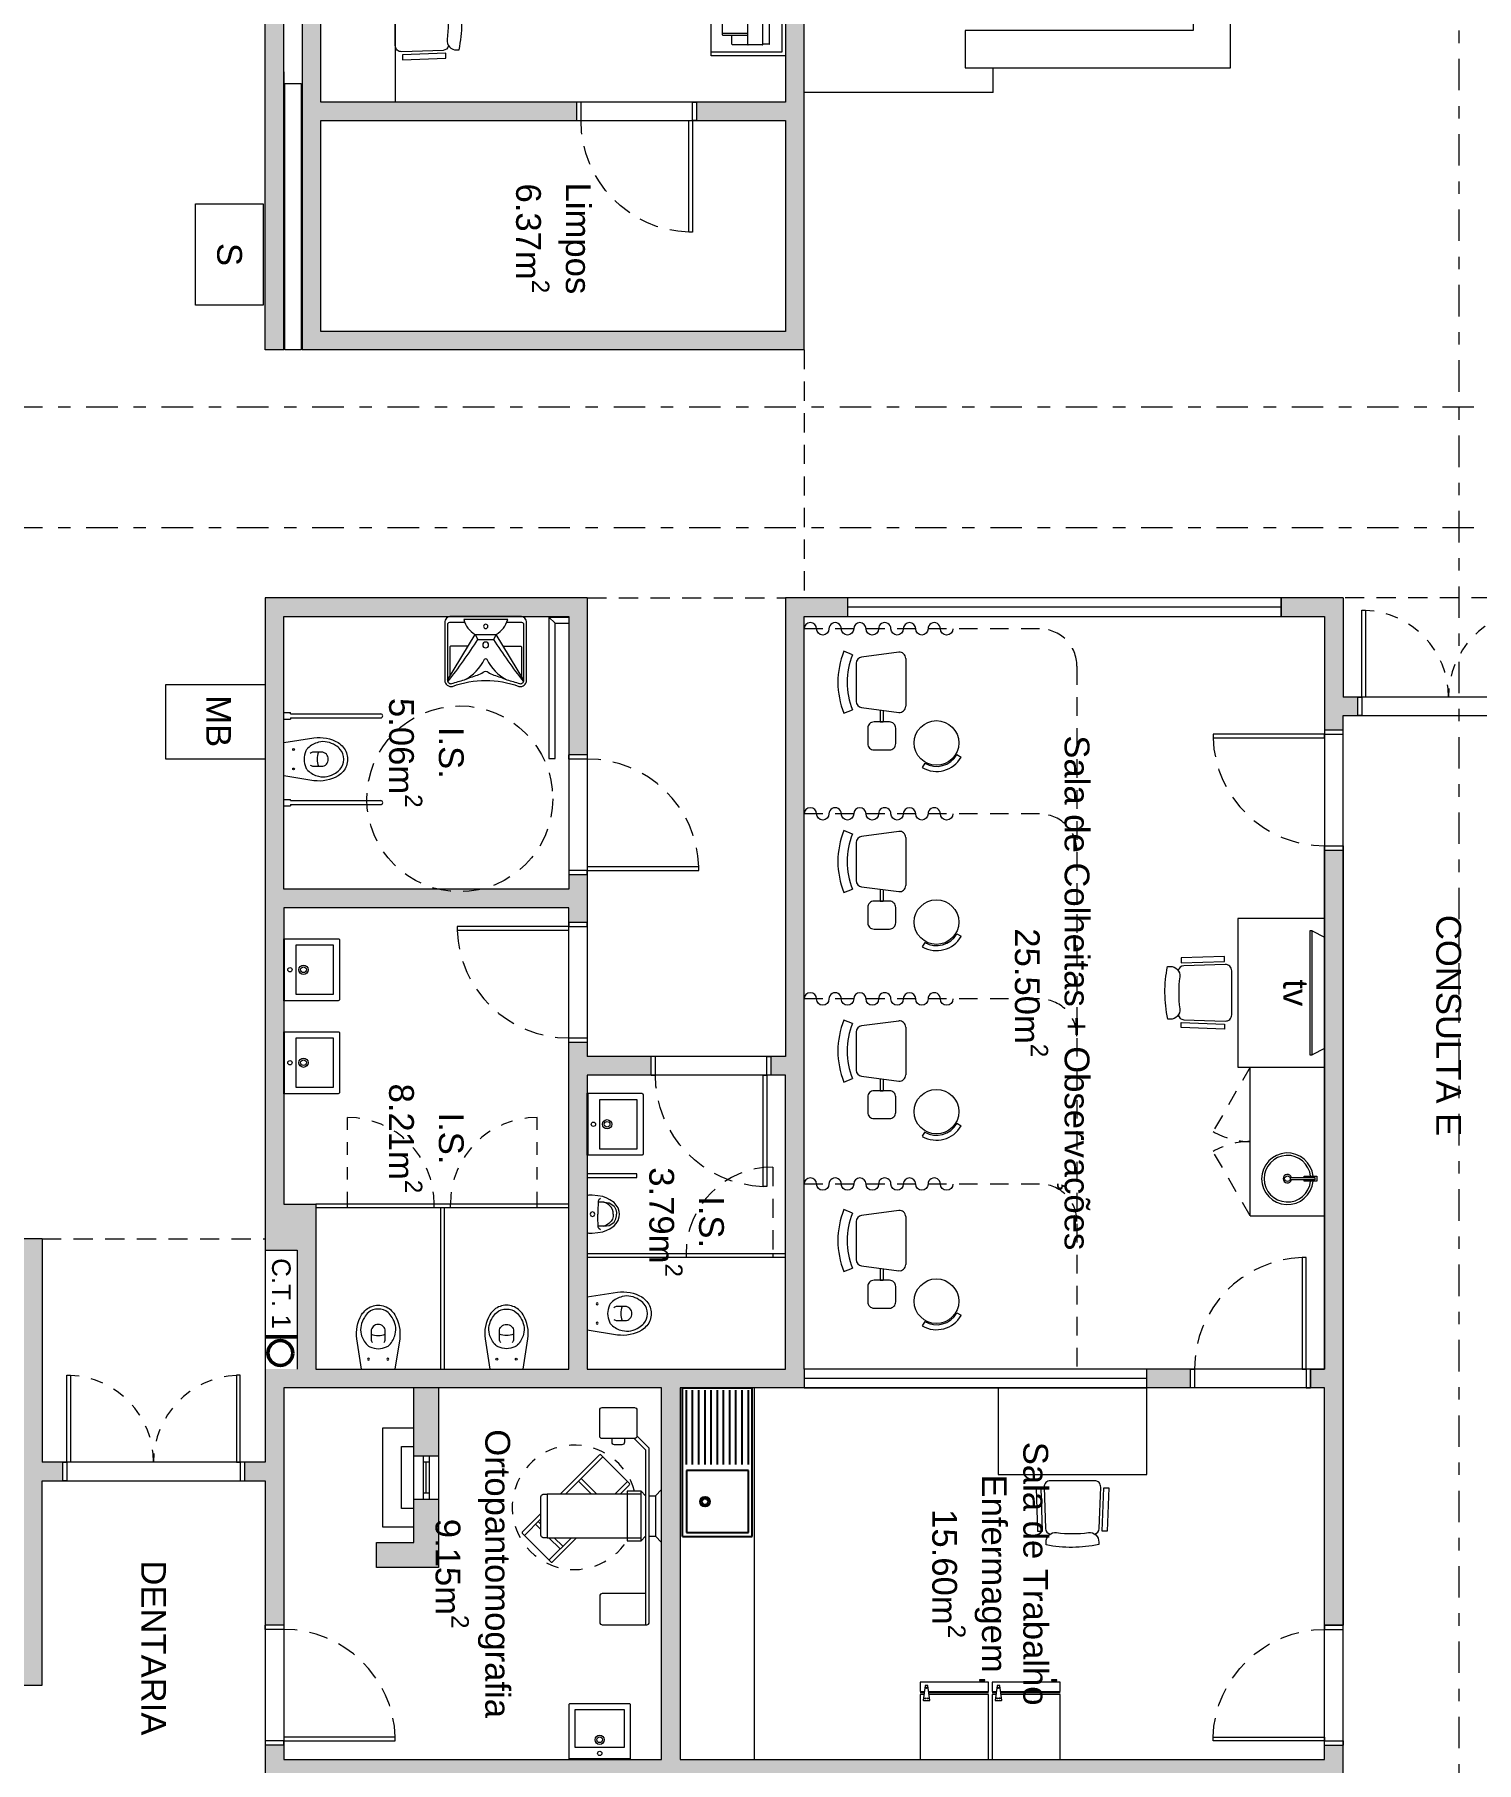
# Model space of a CAD drawing. Header units: metres. Extents: x 83 to 133, y -243 to -94.
# Drawn here: x 96.57 to 108.21, y -138.41 to -124.47 of the extents above; entities that cross this region are included whole.
import ezdxf

# ---------------------------------------------------------------- set-up
doc = ezdxf.new("R2010")
doc.units = ezdxf.units.M
doc.set_wipeout_variables(frame=1)
for name, pattern in [('08-128-Piso06_struct$0$HIDDEN', [0.375, 0.25, -0.125]), ('1317 PL Galeria Tectos _100_G_Exe$0$PROJECCAO', [0.225, 0.15, -0.075]), ('ACAD_ISO03W100', [30, 12, -18]), ('CONTINUA', [0]), ('DASHDOT', [25.4, 12.7, -6.35, 0, -6.35]), ('HIDDEN', [2.325005, 1.550003, -0.775002]), ('HIDDEN2', [4.7625, 3.175, -1.5875])]:
    doc.linetypes.add(name, pattern=pattern)
doc.layers.get('0').update_dxf_attribs({"lineweight": 5})
for name, color, linetype, lineweight in [('ARQ Mobiliario', 21, 'Continuous', 5), ('ARQ Sanitários', 21, 'Continuous', 5), ('ARQ_Carpintarias', 6, 'Continuous', 5), ('ARQ_Fenolicos', 132, 'Continuous', 5), ('ARQ_Legendas', 41, 'Continuous', 5), ('ARQ_Legendas Auto', 41, 'Continuous', 5), ('ARQ_Mobiliario', 21, 'Continuous', 5), ('ARQ_Mobiliario GTS', 21, 'Continuous', 5), ('ARQ_Pladur', 1, 'Continuous', 5), ('ARQ_SCI', 2, 'Continuous', 5), ('ARQ_Tramas Pladur', 253, 'Continuous', 5), ('ARQ_Vidro', 141, 'Continuous', 5), ('ARQ_Vista', 8, 'Continuous', 5), ('FOLHA', 15, 'Continuous', 5), ('PLADUR', 1, 'Continuous', 5), ('VISTA', 8, 'Continuous', 5)]:
    doc.layers.add(name, color=color, linetype=linetype, lineweight=lineweight)
doc.styles.get("Standard").update_dxf_attribs({"font": 'arial.ttf'})

# ---------------------------------------------------------------- blocks, each defined once
blk = doc.blocks.new('Porta1400')
at = {"color": 0}
for points in [[(-0.7, 0.15), (-0.7, 0.85), (-0.67, 0.85), (-0.67, 0.15), (-0.7, 0.15)], [(0.7, 0.15), (0.7, 0.85), (0.67, 0.85), (0.67, 0.15), (0.7, 0.15)], [(-0.7, 0.15), (-0.7, 0), (-0.735, 0)], [(-0.735, 0.15), (-0.7, 0.15)], [(0.7, 0.15), (0.7, 0), (0.735, 0)], [(0.735, 0.15), (0.7, 0.15)]]:
    blk.add_lwpolyline(points, dxfattribs=at)
at = {"layer": 'ARQ_Pladur', "linetype": 'Continuous'}
for p, q in [((-0.735, 0.15), (-0.735, 0)), ((0.735, 0.15), (0.735, 0))]:
    blk.add_line(p, q, dxfattribs=at)
at = {"layer": 'VISTA', "linetype": 'HIDDEN2', "ltscale": 0.03}
for centre, start, end in [((-0.7, 0.15), 0, 87.5437), ((0.7, 0.15), 92.4563, 180)]:
    blk.add_arc(centre, 0.7, start, end, dxfattribs=at)
blk = doc.blocks.new('Arq Porta 90-flat98')
at = {"color": 0}
for points in [[(0, -0.15), (0.15, -0.15), (0.15, -0.115)], [(0, -0.115), (0, -0.15)], [(0, -0.15), (-0.9, -0.15), (-0.9, -0.18), (0, -0.18), (0, -0.15)], [(0, -1.05), (0.15, -1.05), (0.15, -1.085)], [(0, -1.085), (0, -1.05)]]:
    blk.add_lwpolyline(points, dxfattribs=at)
at = {"layer": 'ARQ_Pladur', "linetype": 'Continuous'}
for p, q in [((0, -0.115), (0.15, -0.115)), ((0, -1.085), (0.15, -1.085))]:
    blk.add_line(p, q, dxfattribs=at)
at = {"layer": 'ARQ_Vista', "linetype": 'HIDDEN', "ltscale": 0.1}
blk.add_arc((0, -0.149), 0.901, 181.9659, 269.9762, dxfattribs=at)
blk = doc.blocks.new('Equip Ortopantomografo-flat1')
for p, q in [((-0.474, 0.479), (-0.777, 0.176)), ((-0.565, 0.176), (-0.671, 0.282)), ((-0.523, 0.176), (-0.65, 0.303)), ((-0.275, 0.28), (-0.378, 0.176)), ((-0.975, -0.021), (-1.108, -0.155)), ((-0.975, -0.109), (-1.018, -0.065)), ((-0.975, -0.066), (-0.997, -0.044)), ((-0.925, -0.174), (-0.166, -0.174)), ((-0.728, -0.174), (-0.909, -0.355)), ((-0.819, -0.264), (-0.909, -0.174)), ((-0.798, -0.243), (-0.867, -0.174)), ((-0.1, -0.162), (-0.05, -0.162))]:
    blk.add_line(p, q)
blk.add_lwpolyline([(-0.48, 0.876), (-0.22, 0.876, -0.414214), (-0.2, 0.856), (-0.2, 0.646, -0.414214), (-0.22, 0.626), (-0.48, 0.626, -0.414214), (-0.5, 0.646), (-0.5, 0.856, -0.414214)], format="xyb", close=True)
for points in [[(-0.13, -0.625), (-0.479, -0.625, 0.414214), (-0.499, -0.645), (-0.499, -0.857, 0.414214), (-0.479, -0.877), (-0.12, -0.877, 0.414214), (-0.1, -0.857), (-0.1, -0.645), (-0.1, 0.547), (-0.2, 0.647)], [(-0.3, 0.626), (-0.3, 0.596, -0.414214), (-0.32, 0.576), (-0.38, 0.576, -0.414214), (-0.4, 0.596), (-0.4, 0.626)], [(-0.336, 0.176), (-0.261, 0.251, 0.414214), (-0.261, 0.266), (-0.488, 0.493, 0.414214), (-0.503, 0.493), (-0.82, 0.176)], [(-0.166, 0.176), (-0.925, 0.176), (-0.925, -0.174), (-0.955, -0.174, -0.414214), (-0.975, -0.154), (-0.975, 0.156, -0.414214), (-0.955, 0.176), (-0.925, 0.176)], [(-0.975, 0.021), (-1.123, -0.127, 0.414214), (-1.123, -0.141), (-0.895, -0.369, 0.414214), (-0.881, -0.369), (-0.686, -0.174)]]:
    blk.add_lwpolyline(points, format="xyb")
for points in [[(-0.221, 0.626), (-0.13, 0.535), (-0.13, -0.877)], [(-0.13, 0.165), (-0.166, 0.201), (-0.278, 0.201), (-0.278, -0.199), (-0.166, -0.199)], [(-0.13, -0.162), (-0.166, -0.199), (-0.166, 0.201)], [(-0.1, 0.165), (-0.05, 0.165), (0, 0.214)], [(-0.05, 0.165), (-0.05, -0.162), (0, -0.212), (0, 0.212)]]:
    blk.add_lwpolyline(points)
at = {"linetype": 'ACAD_ISO03W100', "ltscale": 0.005}
blk.add_arc((-0.704, 0.071), 0.502, 15.0629, 328.1774, dxfattribs=at)
blk = doc.blocks.new('Sanit Lavatório 4-flat0')
at = {"color": 0}
blk.add_line((0.25, 0.005), (-0.25, 0.005), dxfattribs=at)
blk.add_lwpolyline([(-0.24, 0.45, 0.414214), (-0.25, 0.44), (-0.25, 0), (0.25, 0), (0.25, 0.44, 0.414214), (0.24, 0.45)], format="xyb", close=True, dxfattribs=at)
blk.add_lwpolyline([(0.2, 0.4), (-0.2, 0.4), (-0.2, 0.1), (0.2, 0.1)], close=True, dxfattribs=at)
for centre, radius in [((0, 0.16), 0.0375), ((0, 0.16), 0.023), ((0, 0.05), 0.0175)]:
    blk.add_circle(centre, radius, dxfattribs=at)
blk = doc.blocks.new('Mob Cadeira rodada 1')
blk.add_lwpolyline([(0.212, 0.568), (0.213, 0.545, -0.46106), (0.129, 0.469, 0.062207), (-0.129, 0.469, -0.46106), (-0.213, 0.545), (-0.212, 0.565, -0.102212)], format="xyb", close=True)
for points in [[(-0.293, 0.108), (-0.281, 0.458), (-0.241, 0.458), (-0.253, 0.108)], [(0.293, 0.108), (0.281, 0.458), (0.241, 0.458), (0.253, 0.108)]]:
    blk.add_lwpolyline(points, close=True)
blk.add_lwpolyline([(-0.181, 0.481, 0.320836), (-0.217, 0.436), (-0.228, 0.103, 0.430564), (-0.178, 0.05), (0.178, 0.05, 0.430564), (0.228, 0.103), (0.217, 0.436, 0.320836), (0.181, 0.481)], format="xyb")
blk = doc.blocks.new('Mob Mesa controlo')
at = {"color": 0}
blk.add_lwpolyline([(0, -0.7), (1.2, -0.7), (1.2, 0), (0, 0)], close=True, dxfattribs=at)
at = {"color": 0, "rotation": 180}
blk.add_blockref('Mob Cadeira rodada 1', (0.6, -0.7), dxfattribs=at)
blk = doc.blocks.new('Equip Frigorifico-flat0')
at = {"color": 0}
for p, q in [((0.5, 0.639), (0.5, 0.625)), ((0.032, 0.538), (0, 0.538)), ((0, 0.525), (0, 0)), ((0.55, 0.538), (0.07, 0.538))]:
    blk.add_line(p, q, dxfattribs=at)
for points in [[(0.069, 0.55), (0.55, 0.55), (0.55, 0.625), (0, 0.625), (0, 0.55), (0.033, 0.55)], [(0.03, 0.525), (0, 0.525), (0, 0), (0.55, 0), (0.55, 0.525), (0.072, 0.525)]]:
    blk.add_lwpolyline(points, dxfattribs=at)
blk.add_lwpolyline([(0.043, 0.598, 0.374234), (0.04, 0.595), (0.024, 0.48, 0.455356), (0.028, 0.476), (0.074, 0.476, 0.455356), (0.078, 0.48), (0.062, 0.595, 0.374234), (0.059, 0.598)], format="xyb", close=True, dxfattribs=at)
blk.add_lwpolyline([(0.478, 0.643), (0.478, 0.639), (0.521, 0.639), (0.521, 0.643)], close=True, dxfattribs=at)
for centre in [(0.05, 0.579), (0.04, 0.494), (0.061, 0.494)]:
    blk.add_circle(centre, 0.005, dxfattribs=at)
blk = doc.blocks.new('Pio com escorredor-flat0')
at = {"linetype": 'CONTINUA', "lineweight": -3}
for p, q in [((0.881, 0.281), (-0.319, 0.281)), ((-0.319, -0.281), (-0.319, 0.281)), ((0.881, -0.281), (0.881, 0.281)), ((0.3, 0.25), (-0.3, 0.25)), ((0.3, 0.2), (-0.3, 0.2)), ((0.3, 0.15), (-0.3, 0.15)), ((0.85, 0.25), (0.35, 0.25)), ((0.35, 0.25), (0.35, -0.25)), ((0.85, -0.25), (0.85, 0.25)), ((0.3, 0.1), (-0.3, 0.1)), ((0.3, 0.05), (-0.3, 0.05)), ((0.3, 0), (-0.3, 0)), ((0.3, -0.05), (-0.3, -0.05)), ((0.3, -0.1), (-0.3, -0.1)), ((0.3, -0.15), (-0.3, -0.15)), ((0.3, -0.2), (-0.3, -0.2)), ((0.3, -0.25), (-0.3, -0.25)), ((0.35, -0.25), (0.85, -0.25)), ((0.881, -0.281), (-0.319, -0.281))]:
    blk.add_line(p, q, dxfattribs=at)
for radius in [0.04, 0.025]:
    blk.add_circle((0.6, -0.1), radius, dxfattribs=at)
blk = doc.blocks.new('Mob Cadeira Colheitas')
at = {"color": 0}
for p, q in [((0.408, 0.96), (0.428, 0.995)), ((0.478, 0.701), (0.513, 0.681)), ((-0.417, 0.492), (-0.378, 0.192)), ((-0.368, 0.548), (0.018, 0.548)), ((0.028, 0.192), (0.068, 0.492)), ((0.048, 0.342), (0.145, 0.342)), ((0.051, 0.367), (0.145, 0.367)), ((0.145, 0.342), (0.145, 0.367)), ((-0.328, 0.148), (-0.021, 0.148)), ((-0.397, 0.118), (-0.425, 0.048)), ((0.075, 0.048), (0.047, 0.118))]:
    blk.add_line(p, q, dxfattribs=at)
blk.add_lwpolyline([(0.195, 0.242), (0.32, 0.242, 0.414214), (0.37, 0.292), (0.37, 0.417, 0.414214), (0.32, 0.467), (0.195, 0.467, 0.414214), (0.145, 0.417), (0.145, 0.292, 0.414214)], format="xyb", close=True, dxfattribs=at)
blk.add_circle((0.314, 0.796), 0.18, dxfattribs=at)
for centre, radius, start, end in [((0.314, 0.796), 0.23, 330.0903, 60.0903), ((0.314, 0.796), 0.19, 330.0903, 60.0903), ((-0.368, 0.498), 0.05, 89.9998, 187.5133), ((0.018, 0.498), 0.05, 352.4866, 90.0002), ((-0.328, 0.198), 0.05, 187.5133, 269.9994), ((-0.021, 0.198), 0.05, 269.9997, 352.4864), ((-0.175, 0.674), 0.674, 248.2298, 291.7702), ((-0.175, 0.674), 0.599, 248.2298, 291.7702)]:
    blk.add_arc(centre, radius, start, end, dxfattribs=at)
blk = doc.blocks.new('TV Sala Espera-flat1')
at = {"color": 0}
for p, q in [((-0.5, -0.1), (-0.5, -0.12)), ((-0.5, -0.12), (0.5, -0.12)), ((0.5, -0.12), (0.5, -0.1))]:
    blk.add_line(p, q, dxfattribs=at)
blk.add_lwpolyline([(0.5, -0.1), (-0.5, -0.1), (-0.45, 0), (0.45, 0)], close=True, dxfattribs=at)
at = {"layer": 'ARQ_Legendas', "insert": (0, -0.133), "char_height": 0.2, "width": 1.01605, "attachment_point": 2}
blk.add_mtext('tv', dxfattribs=at)
blk = doc.blocks.new('Sanit Urinol 1-flat4')
at = {"color": 0}
for p, q in [((0.087, -0.213), (0.084, -0.262)), ((0.084, -0.262), (0.084, -0.3)), ((0.089, -0.194), (0.087, -0.213)), ((0.134, -0.203), (0.088, -0.203)), ((0.093, -0.185), (0.089, -0.194)), ((0.106, -0.174), (0.093, -0.185)), ((0.154, -0.211), (0.134, -0.203)), ((0.134, -0.203), (0.177, -0.209)), ((0.174, -0.225), (0.154, -0.211)), ((0.192, -0.243), (0.174, -0.225)), ((0.177, -0.209), (0.197, -0.221)), ((0.203, -0.261), (0.192, -0.243)), ((0.197, -0.221), (0.216, -0.236)), ((0.208, -0.28), (0.203, -0.261)), ((0.216, -0.236), (0.23, -0.262)), ((0.23, -0.262), (0.236, -0.287)), ((0.023, -0.3), (0.029, -0.287)), ((0.029, -0.313), (0.023, -0.3)), ((0.029, -0.287), (0.042, -0.281)), ((0.042, -0.319), (0.029, -0.313)), ((0.042, -0.281), (0.055, -0.287)), ((0.055, -0.313), (0.042, -0.319)), ((0.055, -0.287), (0.061, -0.3)), ((0.061, -0.3), (0.055, -0.313)), ((0.084, -0.338), (0.084, -0.3)), ((0.087, -0.387), (0.084, -0.338)), ((0.089, -0.406), (0.087, -0.387)), ((0.134, -0.397), (0.088, -0.397)), ((0.093, -0.415), (0.089, -0.406)), ((0.106, -0.426), (0.093, -0.415)), ((0.154, -0.389), (0.134, -0.397)), ((0.134, -0.397), (0.177, -0.391)), ((0.174, -0.375), (0.154, -0.389)), ((0.192, -0.357), (0.174, -0.375)), ((0.177, -0.391), (0.197, -0.379)), ((0.203, -0.339), (0.192, -0.357)), ((0.197, -0.379), (0.216, -0.364)), ((0.208, -0.32), (0.203, -0.339)), ((0.21, -0.3), (0.208, -0.28)), ((0.21, -0.3), (0.208, -0.32)), ((0.216, -0.364), (0.23, -0.338)), ((0.23, -0.338), (0.236, -0.313)), ((0.236, -0.287), (0.237, -0.3)), ((0.236, -0.313), (0.237, -0.3))]:
    blk.add_line(p, q, dxfattribs=at)
blk.add_lwpolyline([(0.26, -0.3), (0.257, -0.321), (0.249, -0.35), (0.234, -0.374), (0.216, -0.395), (0.183, -0.417), (0.157, -0.43), (0.126, -0.442), (0.085, -0.449), (0.04, -0.453), (0.012, -0.453), (0, -0.447), (0, -0.3), (0, -0.153), (0.012, -0.147), (0.04, -0.147), (0.085, -0.151), (0.126, -0.158), (0.157, -0.17), (0.183, -0.183), (0.216, -0.205), (0.234, -0.226), (0.249, -0.25), (0.257, -0.279)], close=True, dxfattribs=at)
blk = doc.blocks.new('Sanita 1-flat1')
at = {"color": 0, "flags": 128}
for points in [[(0, -0.135), (0.244, -0.173, 0.166536), (0.439, -0.134, 0.071556), (0.48, -0.098, 0.182179), (0.515, 0, 0.182179), (0.48, 0.098, 0.071556), (0.439, 0.134, 0.166536), (0.244, 0.173), (0, 0.135)], [(0.215, 0.047, -0.192582), (0.24, 0.057), (0.305, 0.057, -0.424665), (0.36, 0, -0.424665), (0.305, -0.057), (0.24, -0.057, -0.192582), (0.215, -0.047)], [(0.282, -0.057, -0.111568), (0.27, 0, -0.111568), (0.282, 0.057)]]:
    blk.add_lwpolyline(points, format="xyb", dxfattribs=at)
blk.add_lwpolyline([(0.164, 0, -0.087044), (0.179, 0.067, -0.099596), (0.195, 0.09, -0.134764), (0.282, 0.137, -0.113225), (0.352, 0.139, -0.075645), (0.417, 0.112, -0.083682), (0.457, 0.079, -0.182179), (0.485, 0.001), (0.485, -0.001, -0.182179), (0.457, -0.079, -0.083682), (0.417, -0.112, -0.075645), (0.352, -0.139, -0.113225), (0.282, -0.137, -0.134764), (0.195, -0.09, -0.099596), (0.179, -0.067, -0.087044)], format="xyb", close=True, dxfattribs=at)
at = {"color": 0}
for centre in [(0.08, 0.078), (0.08, -0.079)]:
    blk.add_circle(centre, 0.00745, dxfattribs=at)
blk = doc.blocks.new('Sanit Lavatório 4-flat11')
at = {"color": 0}
blk.add_line((0.25, -0.005), (-0.25, -0.005), dxfattribs=at)
blk.add_lwpolyline([(-0.24, -0.45, -0.414214), (-0.25, -0.44), (-0.25, 0), (0.25, 0), (0.25, -0.44, -0.414214), (0.24, -0.45)], format="xyb", close=True, dxfattribs=at)
blk.add_lwpolyline([(0.2, -0.4), (-0.2, -0.4), (-0.2, -0.1), (0.2, -0.1)], close=True, dxfattribs=at)
for centre, radius in [((0, -0.16), 0.0375), ((0, -0.16), 0.023), ((0, -0.05), 0.0175)]:
    blk.add_circle(centre, radius, dxfattribs=at)
blk = doc.blocks.new('Sanit Lavatório def 1-flat6')
at = {"color": 0}
blk.add_line((0, 0.29), (0, 0.85), dxfattribs=at)
for points in [[(0, 0.85, -0.414214), (0.05, 0.9), (0.515, 0.9, -0.487295), (0.564, 0.838, 0.181108), (0.564, 0.302, -0.487295), (0.515, 0.24), (0.05, 0.24, -0.414214), (0, 0.29)], [(0.05, 0.739), (0.05, 0.863, -0.414214), (0.065, 0.878), (0.515, 0.878, -0.475422), (0.542, 0.844, 0.034183), (0.512, 0.741, 0.028598), (0.473, 0.636, -0.064386), (0.45, 0.59, 0.181614), (0.442, 0.57, 0.181614), (0.45, 0.55, -0.064386), (0.473, 0.504, 0.028598), (0.512, 0.399, 0.034183), (0.542, 0.296, -0.475422), (0.515, 0.262), (0.065, 0.262, -0.414214), (0.05, 0.277), (0.05, 0.401)], [(0.525, 0.876, -0.030318), (0.185, 0.633), (0.185, 0.507, -0.029998), (0.525, 0.264)], [(0.24, 0.712), (0.24, 0.85, -0.414214), (0.25, 0.86), (0.485, 0.86)], [(0.512, 0.741, -0.158271), (0.345, 0.579, 0.622729), (0.345, 0.561, -0.158271), (0.512, 0.399)], [(0.24, 0.428), (0.24, 0.29, 0.414214), (0.25, 0.28), (0.485, 0.28)]]:
    blk.add_lwpolyline(points, format="xyb", dxfattribs=at)
for points in [[(0.515, 0.878), (0.145, 0.655), (0.185, 0.633)], [(0.515, 0.262), (0.145, 0.485), (0.185, 0.507)]]:
    blk.add_lwpolyline(points, dxfattribs=at)
blk.add_lwpolyline([(0.025, 0.747, -0.193927), (0.145, 0.655), (0.145, 0.485, -0.193927), (0.025, 0.392)], format="xyb", close=True, dxfattribs=at)
for centre, radius in [((0.08, 0.57), 0.0175), ((0.23, 0.57), 0.0235)]:
    blk.add_circle(centre, radius, dxfattribs=at)
blk = doc.blocks.new('A$C7EC95125')
at = {"color": 0}
for p, q in [((0, 0.324), (0, 0.376)), ((0, 0.376), (0.054, 0.376)), ((0, 0.324), (0.054, 0.324)), ((0.054, 0.366), (0.054, 0.376)), ((0.054, 0.366), (0.784, 0.366)), ((0.054, 0.334), (0.784, 0.334)), ((0.054, 0.334), (0.054, 0.324)), ((0, -0.376), (0, -0.324)), ((0, -0.324), (0.054, -0.324)), ((0, -0.376), (0.054, -0.376)), ((0.054, -0.334), (0.054, -0.324)), ((0.054, -0.334), (0.784, -0.334)), ((0.054, -0.366), (0.784, -0.366)), ((0.054, -0.366), (0.054, -0.376))]:
    blk.add_line(p, q, dxfattribs=at)
at = {"color": 0, "flags": 128}
for points in [[(0, 0.135), (0.244, 0.173, -0.166536), (0.439, 0.134, -0.071556), (0.48, 0.098, -0.182179), (0.515, 0, -0.182179), (0.48, -0.098, -0.071556), (0.439, -0.134, -0.166536), (0.244, -0.173), (0, -0.135)], [(0.215, -0.047, 0.192582), (0.24, -0.057), (0.305, -0.057, 0.424665), (0.36, 0, 0.424665), (0.305, 0.057), (0.24, 0.057, 0.192582), (0.215, 0.047)], [(0.282, 0.057, 0.111568), (0.27, 0, 0.111568), (0.282, -0.057)]]:
    blk.add_lwpolyline(points, format="xyb", dxfattribs=at)
blk.add_lwpolyline([(0.164, 0, 0.087044), (0.179, -0.067, 0.099596), (0.195, -0.09, 0.134764), (0.282, -0.137, 0.113225), (0.352, -0.139, 0.075645), (0.417, -0.112, 0.083682), (0.457, -0.079, 0.182179), (0.485, -0.001), (0.485, 0.001, 0.182179), (0.457, 0.079, 0.083682), (0.417, 0.112, 0.075645), (0.352, 0.139, 0.113225), (0.282, 0.137, 0.134764), (0.195, 0.09, 0.099596), (0.179, 0.067, 0.087044)], format="xyb", close=True, dxfattribs=at)
at = {"color": 0}
for centre in [(0.08, 0.079), (0.08, -0.078)]:
    blk.add_circle(centre, 0.00745, dxfattribs=at)
for centre in [(0.784, 0.35), (0.784, -0.35)]:
    blk.add_arc(centre, 0.016, 270, 90, dxfattribs=at)
blk = doc.blocks.new('Mob BAU Módulo Impressora-flat2')
at = {"color": 0}
for p, q in [((0.129, 0.503), (0.129, 0.077)), ((0.131, 0.505), (0.184, 0.505)), ((0.184, 0.508), (0.184, 0.505)), ((0.184, 0.505), (0.184, 0.075)), ((0.186, 0.51), (0.302, 0.51)), ((0.304, 0.508), (0.304, 0.507)), ((0.304, 0.507), (0.304, 0.073)), ((0.432, 0.507), (0.304, 0.507)), ((0.434, 0.432), (0.304, 0.432)), ((0.434, 0.505), (0.434, 0.432)), ((0.507, 0.432), (0.434, 0.432)), ((0.509, 0.43), (0.509, 0.417)), ((0.509, 0.417), (0.304, 0.417)), ((0.509, 0.417), (0.509, 0.188)), ((0.509, 0.188), (0.304, 0.188)), ((0.434, 0.173), (0.304, 0.173)), ((0.434, 0.173), (0.434, 0.075)), ((0.507, 0.173), (0.434, 0.173)), ((0.509, 0.188), (0.509, 0.175)), ((0.131, 0.075), (0.184, 0.075)), ((0.184, 0.075), (0.184, 0.072)), ((0.186, 0.07), (0.302, 0.07)), ((0.304, 0.073), (0.304, 0.072)), ((0.432, 0.073), (0.304, 0.073))]:
    blk.add_line(p, q, dxfattribs=at)
blk.add_lwpolyline([(0.6, 0), (0, 0), (0, 0.6), (0.6, 0.6)], close=True, dxfattribs=at)
blk.add_lwpolyline([(0.6, 0.03), (0.03, 0.03), (0.03, 0.57), (0.6, 0.57)], dxfattribs=at)
for centre, start, end in [((0.131, 0.503), 89.9997, 179.9997), ((0.186, 0.508), 89.9997, 179.9997), ((0.302, 0.508), 359.9997, 89.9997), ((0.432, 0.505), 359.9997, 89.9997), ((0.432, 0.505), 359.9997, 89.9997), ((0.507, 0.43), 359.9997, 89.9997), ((0.507, 0.175), 269.9997, 359.9997), ((0.131, 0.077), 179.9997, 269.9997), ((0.186, 0.072), 179.9997, 269.9997), ((0.302, 0.072), 269.9997, 359.9997), ((0.432, 0.075), 269.9997, 359.9997)]:
    blk.add_arc(centre, 0.002, start, end, dxfattribs=at)
blk = doc.blocks.new('CARRETEL TIPO 1')
at = {"lineweight": 50}
blk.add_wipeout([(-0.15, 0.44), (0.81, 0.44), (0.81, 0.18), (-0.15, 0.18)], dxfattribs=at).dxf.layer = 'ARQ_SCI'
at = {"layer": 'ARQ_SCI', "lineweight": 50}
blk.add_line((0.55, 0.44), (0.55, 0.18), dxfattribs=at)
blk.add_circle((0.68, 0.303), 0.1, dxfattribs=at)
at = {"layer": 'ARQ_SCI', "insert": (0.2, 0.31), "char_height": 0.15, "attachment_point": 5}
blk.add_mtext_dynamic_manual_height_columns('\\pxqc;C.T. 1', width=0.96392, gutter_width=1, heights=[0], dxfattribs=at)
blk = doc.blocks.new('Sanit Cuba Redonda-flat6')
at = {"color": 0}
blk.add_lwpolyline([(-0.009, -0.165), (-0.02, -0.165), (-0.02, -0.064), (0.02, -0.064), (0.02, -0.165), (0.009, -0.165)], dxfattribs=at)
blk.add_lwpolyline([(-0.009, -0.078), (0.009, -0.078), (0.009, -0.276), (-0.009, -0.276)], close=True, dxfattribs=at)
blk.add_circle((0, -0.3), 0.0225, dxfattribs=at)
for radius, start, end in [(0.208, 95.5217, 84.5532), (0.188, 96.096, 83.9868), (0.0344, 105.1479, 74.8521)]:
    blk.add_arc((0, -0.3), radius, start, end, dxfattribs=at)

msp = doc.modelspace()

# ---------------------------------------------------------------- hatches: boundary and pattern name
at = {"layer": 'ARQ_Tramas Pladur'}
h = msp.add_hatch(color=256, dxfattribs=at)
h.dxf.hatch_style = 1
h.paths.add_polyline_path([(97.731, -121.482), (97.731, -121.119), (97.731, -121.275)])
h.paths.add_polyline_path([(90.431, -113.515), (90.431, -112.501), (90.281, -112.501), (90.281, -113.515)], flags=17)
h.paths.add_polyline_path([(90.431, -114.585), (90.431, -114.485), (90.281, -114.485), (90.281, -114.585)], flags=16)
h.paths.add_polyline_path([(89.683, -115.935), (89.683, -116.085), (90.281, -116.085), (90.281, -115.935)], flags=17)
h.paths.add_polyline_path([(88.713, -116.085), (88.713, -115.935), (88.131, -115.935), (88.131, -117.904), (88.281, -117.904), (88.281, -116.085)], flags=17)
h.paths.add_polyline_path([(88.713, -114.735), (88.713, -114.585), (88.281, -114.585), (88.281, -112.616), (88.131, -112.616), (88.131, -114.735)], flags=17)
h.paths.add_polyline_path([(97.731, -121.52), (98.431, -121.52), (98.431, -127.013), (98.581, -127.013), (98.581, -121.719), (98.731, -121.719), (98.731, -127.013), (102.781, -127.013), (102.781, -123.236), (102.631, -123.236), (102.631, -125.013), (101.916, -125.013), (101.916, -125.163), (102.631, -125.163), (102.631, -126.863), (98.881, -126.863), (98.881, -125.163), (100.946, -125.163), (100.946, -125.013), (98.881, -125.013), (98.881, -121.719), (99.881, -121.719), (99.881, -121.479), (99.731, -121.479), (99.731, -121.569), (98.581, -121.569), (98.581, -121.37), (97.731, -121.37)])
h.paths.add_polyline_path([(97.581, -120.636), (97.731, -120.636), (97.731, -120.419), (99.731, -120.419), (99.731, -120.509), (99.881, -120.509), (99.881, -120.154), (99.731, -120.154), (99.731, -120.269), (97.731, -120.269), (97.731, -118.169), (99.731, -118.169), (99.731, -119.184), (99.881, -119.184), (99.881, -118.019), (99.281, -118.019), (99.281, -115.919), (99.881, -115.919), (99.881, -115.654), (99.731, -115.654), (99.731, -115.769), (97.731, -115.769), (97.731, -113.801), (99.731, -113.801), (99.731, -114.684), (99.881, -114.684), (99.881, -113.651), (99.281, -113.651), (99.281, -112.651), (99.881, -112.651), (99.881, -112.386), (99.731, -112.386), (99.731, -112.501), (97.731, -112.501), (97.731, -110.301), (99.731, -110.301), (99.731, -111.416), (99.881, -111.416), (99.881, -111.301), (100.146, -111.301), (100.146, -111.151), (99.881, -111.151), (99.881, -110.151), (97.466, -110.151), (97.466, -110.301), (97.581, -110.301), (97.581, -112.351), (94.431, -112.351), (94.431, -110.301), (96.496, -110.301), (96.496, -110.151), (94.431, -110.151), (94.281, -110.151), (94.281, -112.351), (88.281, -112.351), (88.281, -108.351), (92.946, -108.351), (92.946, -108.201), (91.131, -108.201), (91.131, -104.001), (91.246, -104.001), (91.246, -103.851), (91.131, -103.851), (91.131, -102.651), (91.246, -102.651), (91.246, -102.501), (88.131, -102.501), (88.131, -103.301), (88.066, -103.301), (88.066, -103.451), (88.131, -103.451), (88.131, -104.395), (88.281, -104.395), (88.281, -102.651), (90.981, -102.651), (90.981, -108.201), (88.281, -108.201), (88.281, -105.365), (88.131, -105.365), (88.131, -112.616), (88.281, -112.616), (88.281, -112.501), (94.181, -112.501), (94.181, -113.016), (94.331, -113.016), (94.331, -112.501), (97.581, -112.501), (97.581, -112.651), (99.131, -112.651), (99.131, -113.651), (97.581, -113.651), (97.581, -115.119), (94.331, -115.119), (94.331, -113.986), (94.181, -113.986), (94.181, -115.935), (93.281, -115.935), (93.281, -114.585), (89.683, -114.585), (89.683, -114.735), (90.281, -114.735), (90.281, -116.085), (90.431, -116.085), (90.431, -114.735), (93.131, -114.735), (93.131, -116.934), (93.281, -116.934), (93.281, -116.085), (94.331, -116.085), (94.331, -115.269), (97.581, -115.269), (97.581, -115.919), (99.131, -115.919), (99.131, -118.019), (93.281, -118.019), (93.281, -117.904), (93.131, -117.904), (93.131, -118.019), (88.281, -118.019), (88.281, -117.904), (88.131, -117.904), (88.131, -118.169), (88.281, -118.169), (91.481, -118.169), (91.631, -118.169), (97.581, -118.169)])
h = msp.add_hatch(color=256, dxfattribs=at)
h.dxf.hatch_style = 1
h.paths.add_polyline_path([(107.131, -142.685), (107.131, -138.27), (106.981, -138.27), (106.981, -138.385), (101.781, -138.385), (101.781, -135.385), (102.781, -135.385), (102.781, -135.235), (102.781, -130.938), (102.631, -130.938), (102.631, -132.713), (102.516, -132.713), (102.516, -132.863), (102.631, -132.863), (102.631, -135.235), (101.031, -135.235), (101.031, -132.863), (101.546, -132.863), (101.546, -132.713), (101.031, -132.713), (101.031, -132.598), (100.881, -132.598), (100.881, -135.235), (98.841, -135.235), (98.841, -133.905), (98.581, -133.905), (98.581, -131.513), (100.881, -131.513), (100.881, -131.628), (101.031, -131.628), (101.031, -131.248), (100.881, -131.248), (100.881, -131.363), (98.581, -131.363), (98.581, -129.163), (100.881, -129.163), (100.881, -130.278), (101.031, -130.278), (101.031, -129.013), (98.431, -129.013), (98.431, -134.275), (98.691, -134.275), (98.691, -135.235), (98.431, -135.235), (98.431, -135.985), (98.266, -135.985), (98.266, -136.135), (98.431, -136.135), (98.431, -137.3), (98.581, -137.3), (98.581, -135.385), (101.631, -135.385), (101.631, -138.385), (98.581, -138.385), (98.581, -138.27), (98.431, -138.27), (98.431, -139.417), (98.581, -139.417), (98.581, -138.535), (99.981, -138.535), (99.981, -140.46), (98.581, -140.46), (98.581, -140.387), (98.431, -140.387), (98.431, -141.735), (98.266, -141.735), (98.266, -141.885), (98.431, -141.885), (98.431, -142.685), (98.896, -142.685), (98.896, -142.535), (98.581, -142.535), (98.581, -140.61), (99.981, -140.61), (99.981, -142.535), (99.866, -142.535), (99.866, -142.685), (102.396, -142.685), (102.396, -142.535), (100.131, -142.535), (100.131, -138.535), (103.481, -138.535), (103.481, -142.535), (103.366, -142.535), (103.366, -142.685), (103.746, -142.685), (103.746, -142.535), (103.631, -142.535), (103.631, -138.535), (106.981, -138.535), (106.981, -142.535), (104.716, -142.535), (104.716, -142.685), (105.481, -142.685), (105.481, -142.85), (105.631, -142.85), (105.631, -142.685)])
h = msp.add_hatch(color=256, dxfattribs=at)
h.dxf.hatch_style = 1
h.paths.add_polyline_path([(102.781, -130.938), (102.781, -129.163), (103.131, -129.163), (103.131, -129.013), (102.631, -129.013), (102.631, -130.938)])
h = msp.add_hatch(color=256, dxfattribs=at)
h.dxf.hatch_style = 1
h.paths.add_polyline_path([(107.131, -130.078), (107.131, -129.963), (107.246, -129.963), (107.246, -129.813), (107.131, -129.813), (107.131, -129.013), (106.631, -129.013), (106.631, -129.163), (106.981, -129.163), (106.981, -130.078)])
h = msp.add_hatch(color=256, dxfattribs=at)
h.dxf.hatch_style = 1
h.paths.add_polyline_path([(107.131, -131.048), (107.131, -137.3), (106.981, -137.3), (106.981, -135.385), (106.866, -135.385), (106.866, -135.235), (106.981, -135.235), (106.981, -131.048)])
h = msp.add_hatch(color=256, dxfattribs=at)
h.dxf.hatch_style = 1
h.paths.add_polyline_path([(96.631, -137.785), (96.631, -136.135), (96.796, -136.135), (96.796, -135.985), (96.631, -135.985), (96.631, -134.185), (96.481, -134.185), (96.481, -134.335), (96.481, -137.635), (96.366, -137.635), (96.366, -137.785)])
h = msp.add_hatch(color=256, dxfattribs=at)
h.dxf.hatch_style = 1
h.paths.add_polyline_path([(105.896, -135.385), (105.896, -135.235), (105.546, -135.235), (105.546, -135.385)])
h = msp.add_hatch(color=256, dxfattribs=at)
h.dxf.hatch_style = 1
h.paths.add_polyline_path([(99.831, -135.935), (99.831, -135.385), (99.631, -135.385), (99.631, -135.935)])
h = msp.add_hatch(color=256, dxfattribs=at)
h.dxf.hatch_style = 1
h.paths.add_polyline_path([(99.831, -136.835), (99.831, -136.285), (99.631, -136.285), (99.631, -136.635), (99.331, -136.635), (99.331, -136.835)])

# ---------------------------------------------------------------- linework, layer by layer
at = {"layer": 'ARQ Mobiliario'}
for points in [[(99.631, -136.51), (99.381, -136.51), (99.381, -135.71), (99.631, -135.71)], [(99.631, -136.36), (99.531, -136.36), (99.531, -135.86), (99.631, -135.86)]]:
    msp.add_lwpolyline(points, dxfattribs=at)
at = {"layer": 'ARQ Sanitários', "linetype": '1317 PL Galeria Tectos _100_G_Exe$0$PROJECCAO'}
msp.add_circle((100.002, -130.634, 0), 0.75, dxfattribs=at)
at = {"layer": 'ARQ_Carpintarias'}
msp.add_line((106.981, -132.799), (106.981, -133.999), dxfattribs=at)
at = {"layer": 'ARQ_Fenolicos', "color": 8, "linetype": 'HIDDEN', "ltscale": 0.05}
for p, q in [((99.096, -133.905), (99.096, -133.205)), ((100.626, -133.905), (100.626, -133.205))]:
    msp.add_line(p, q, dxfattribs=at)
at = {"layer": 'ARQ_Fenolicos', "color": 8, "linetype": 'HIDDEN', "ltscale": 0.1}
msp.add_line((102.528, -133.605), (102.528, -134.305), dxfattribs=at)
at = {"layer": 'ARQ_Fenolicos'}
for p, q in [((100.881, -133.905), (98.841, -133.905)), ((100.881, -133.935), (98.841, -133.935)), ((99.096, -133.935), (99.096, -133.905)), ((99.796, -133.935), (99.796, -133.905)), ((99.846, -133.935), (99.846, -135.235)), ((99.876, -133.935), (99.876, -135.235)), ((99.926, -133.935), (99.926, -133.905)), ((100.626, -133.935), (100.626, -133.905)), ((102.631, -134.305), (101.031, -134.305)), ((102.631, -134.335), (101.031, -134.335)), ((101.828, -134.305), (101.828, -134.335)), ((102.528, -134.305), (102.528, -134.335))]:
    msp.add_line(p, q, dxfattribs=at)
msp.add_lwpolyline([(101.031, -133.69), (101.431, -133.69), (101.431, -133.66), (101.031, -133.66), (101.031, -133.69)], dxfattribs=at)
at = {"layer": 'ARQ_Fenolicos', "color": 8, "linetype": 'HIDDEN', "ltscale": 0.05}
for centre, start, end in [((99.096, -133.905), 360, 90), ((100.626, -133.905), 90, 180)]:
    msp.add_arc(centre, 0.7, start, end, dxfattribs=at)
at = {"layer": 'ARQ_Fenolicos', "color": 8, "linetype": 'HIDDEN', "ltscale": 0.1}
msp.add_arc((102.528, -134.305), 0.7, 90, 180, dxfattribs=at)
at = {"layer": 'ARQ_Mobiliario', "linetype": 'Continuous'}
msp.add_line((104.307, -124.936), (104.307, -124.736), dxfattribs=at)
at = {"layer": 'ARQ_Mobiliario'}
for p, q in [((106.381, -133.999), (106.381, -132.799)), ((106.381, -132.799), (106.981, -132.799)), ((106.381, -133.999), (106.981, -133.999)), ((102.381, -135.385), (101.781, -135.385)), ((102.381, -138.385), (102.381, -135.385))]:
    msp.add_line(p, q, dxfattribs=at)
at = {"layer": 'ARQ_Mobiliario', "linetype": 'Continuous', "flags": 128}
for points in [[(106.221, -123.236), (105.921, -123.236), (105.921, -124.436), (104.081, -124.436), (104.081, -124.736), (106.221, -124.736), (106.221, -123.236)], [(104.307, -124.936), (102.781, -124.936), (102.781, -123.936), (105.921, -123.936)]]:
    msp.add_lwpolyline(points, dxfattribs=at)
at = {"layer": 'ARQ_Mobiliario'}
msp.add_lwpolyline([(102.381, -135.385), (101.781, -135.385), (101.781, -138.385), (102.381, -138.385), (102.381, -135.385)], dxfattribs=at)
at = {"layer": 'ARQ_Mobiliario GTS', "linetype": '1317 PL Galeria Tectos _100_G_Exe$0$PROJECCAO'}
for p, q in [((104.681, -129.263), (102.781, -129.263)), ((104.981, -129.564), (104.981, -135.235)), ((104.681, -130.756), (102.781, -130.756)), ((104.681, -132.249), (102.781, -132.249)), ((104.681, -133.742), (102.781, -133.742))]:
    msp.add_line(p, q, dxfattribs=at)
at = {"layer": 'ARQ_Mobiliario GTS', "linetype": '08-128-Piso06_struct$0$HIDDEN', "ltscale": 0.5}
for p, q in [((106.381, -132.799), (106.081, -133.319)), ((106.381, -133.999), (106.081, -133.479))]:
    msp.add_line(p, q, dxfattribs=at)
at = {"layer": 'ARQ_Mobiliario GTS'}
for points in [[(98.881, -121.719), (99.481, -121.719), (99.481, -125.013), (98.881, -125.013)], [(97.87, -126.652), (97.87, -125.835), (98.416, -125.835), (98.416, -126.652)], [(97.631, -130.313), (97.631, -129.713), (98.431, -129.713), (98.431, -130.313)]]:
    msp.add_lwpolyline(points, close=True, dxfattribs=at)
for points in [[(103.981, -129.263, -0.999994), (103.881, -129.263, 1.000004), (103.781, -129.263, -0.999999), (103.681, -129.263, 1), (103.581, -129.263, -0.999994), (103.481, -129.263, 1.000004), (103.381, -129.263, -0.999999), (103.281, -129.263, 1), (103.181, -129.263, -0.999994), (103.081, -129.263, 1.000004), (102.981, -129.263, -0.999999), (102.881, -129.263, 1), (102.781, -129.263)], [(103.981, -130.756, -0.999994), (103.881, -130.756, 1.000004), (103.781, -130.756, -0.999999), (103.681, -130.756, 1), (103.581, -130.756, -0.999994), (103.481, -130.756, 1.000004), (103.381, -130.756, -0.999999), (103.281, -130.756, 1), (103.181, -130.756, -0.999994), (103.081, -130.756, 1.000004), (102.981, -130.756, -0.999999), (102.881, -130.756, 1), (102.781, -130.756)], [(103.981, -132.249, -0.999994), (103.881, -132.249, 1.000004), (103.781, -132.249, -0.999999), (103.681, -132.249, 1), (103.581, -132.249, -0.999994), (103.481, -132.249, 1.000004), (103.381, -132.249, -0.999999), (103.281, -132.249, 1), (103.181, -132.249, -0.999994), (103.081, -132.249, 1.000004), (102.981, -132.249, -0.999999), (102.881, -132.249, 1), (102.781, -132.249)], [(103.981, -133.742, -0.999994), (103.881, -133.742, 1.000004), (103.781, -133.742, -0.999999), (103.681, -133.742, 1), (103.581, -133.742, -0.999994), (103.481, -133.742, 1.000004), (103.381, -133.742, -0.999999), (103.281, -133.742, 1), (103.181, -133.742, -0.999994), (103.081, -133.742, 1.000004), (102.981, -133.742, -0.999999), (102.881, -133.742, 1), (102.781, -133.742)]]:
    msp.add_lwpolyline(points, format="xyb", dxfattribs=at)
at = {"layer": 'ARQ_Mobiliario GTS', "linetype": '1317 PL Galeria Tectos _100_G_Exe$0$PROJECCAO'}
for centre in [(104.682, -129.563), (104.682, -131.056), (104.682, -132.549), (104.682, -134.042)]:
    msp.add_arc(centre, 0.3, 359.8116, 90.0553, dxfattribs=at)
at = {"layer": 'ARQ_Mobiliario GTS', "linetype": '08-128-Piso06_struct$0$HIDDEN', "ltscale": 0.5}
for centre, start, end in [((106.381, -132.799), 240, 270), ((106.381, -133.999), 90, 120)]:
    msp.add_arc(centre, 0.6, start, end, dxfattribs=at)
at = {"layer": 'ARQ_Pladur', "linetype": 'Continuous'}
msp.add_line((99.631, -135.935), (99.831, -135.935), dxfattribs=at)
at = {"layer": 'ARQ_Vidro', "linetype": 'Continuous'}
for p, q in [((106.631, -129.088), (103.131, -129.088)), ((105.546, -135.31), (102.781, -135.31))]:
    msp.add_line(p, q, dxfattribs=at)
at = {"layer": 'ARQ_Vidro'}
for p, q in [((99.706, -135.935), (99.706, -136.285)), ((99.756, -135.985), (99.706, -135.985)), ((99.731, -136.235), (99.731, -135.985)), ((99.756, -135.935), (99.756, -136.285)), ((99.756, -136.235), (99.706, -136.235))]:
    msp.add_line(p, q, dxfattribs=at)
at = {"layer": 'ARQ_Vidro', "linetype": 'Continuous'}
for points in [[(103.131, -129.163), (106.631, -129.163), (106.631, -129.013), (103.131, -129.013)], [(102.781, -135.385), (105.546, -135.385), (105.546, -135.235), (102.781, -135.235)]]:
    msp.add_lwpolyline(points, close=True, dxfattribs=at)
at = {"layer": 'ARQ_Vista'}
for points in [[(100.721, -130.308), (100.771, -130.308), (100.771, -129.218), (100.721, -129.168), (100.721, -130.308)], [(100.721, -129.168), (100.881, -129.168)], [(100.771, -129.218), (100.881, -129.218)]]:
    msp.add_lwpolyline(points, dxfattribs=at)
at = {"layer": 'FOLHA', "linetype": 'DASHDOT', "ltscale": 0.02}
msp.add_line((108.066, -150.454), (108.066, -97.794), dxfattribs=at)
for points in [[(132.506, -127.474), (90.203, -127.474), (90.203, -125.209), (83.834, -125.209)], [(132.506, -128.447), (90.203, -128.447), (90.203, -130.712), (83.834, -130.712)]]:
    msp.add_lwpolyline(points, dxfattribs=at)
at = {"layer": 'PLADUR'}
for p, q in [((98.431, -127.013), (98.431, -121.404)), ((98.581, -127.013), (98.581, -121.719)), ((98.731, -121.719), (98.731, -127.013)), ((102.781, -127.013), (102.781, -122.151)), ((98.581, -124.768), (98.581, -127.013)), ((98.581, -127.013), (98.431, -127.013)), ((102.781, -127.013), (98.731, -127.013)), ((101.031, -129.013), (98.431, -129.013)), ((101.031, -129.013), (101.031, -132.713)), ((107.131, -129.013), (102.631, -129.013)), ((102.631, -129.013), (102.631, -132.713)), ((103.131, -129.013), (103.131, -129.163)), ((106.631, -129.013), (106.631, -129.163)), ((107.131, -129.013), (107.131, -129.813)), ((108.831, -129.813), (107.131, -129.813)), ((102.631, -132.713), (101.031, -132.713)), ((96.631, -134.185), (88.131, -134.185)), ((96.631, -134.185), (96.631, -135.985)), ((98.431, -135.985), (96.631, -135.985)), ((99.631, -136.285), (99.831, -136.285))]:
    msp.add_line(p, q, dxfattribs=at)
at = {"layer": 'PLADUR', "linetype": 'HIDDEN', "ltscale": 0.1}
for p, q in [((102.781, -127.013), (102.781, -129.013)), ((101.031, -129.013), (102.631, -129.013)), ((108.831, -129.013), (107.131, -129.013)), ((96.631, -134.185), (98.431, -134.185))]:
    msp.add_line(p, q, dxfattribs=at)
at = {"layer": 'PLADUR'}
for points in [[(102.631, -122.151), (102.631, -125.013), (98.881, -125.013), (98.881, -121.719), (99.881, -121.719), (99.881, -118.019), (99.281, -118.019), (99.281, -115.919), (99.881, -115.919), (99.881, -113.651), (99.281, -113.651), (99.281, -112.651), (99.881, -112.651), (99.881, -111.301), (101.381, -111.301), (101.381, -122.151)], [(98.721, -124.863), (98.721, -127.013), (98.591, -127.013), (98.591, -124.863)], [(102.631, -125.163), (102.631, -126.863), (98.881, -126.863), (98.881, -125.163)], [(100.881, -131.363), (98.581, -131.363), (98.581, -129.163), (100.881, -129.163)], [(106.981, -135.235), (102.781, -135.235), (102.781, -129.163), (106.981, -129.163)], [(102.631, -132.863), (101.031, -132.863), (101.031, -135.235), (102.631, -135.235)], [(101.631, -135.385), (98.581, -135.385), (98.581, -138.385), (101.631, -138.385)], [(106.981, -135.385), (101.781, -135.385), (101.781, -138.385), (106.981, -138.385)]]:
    msp.add_lwpolyline(points, close=True, dxfattribs=at)
for points in [[(130.831, -144.485), (105.631, -144.485), (105.631, -142.685), (107.131, -142.685), (107.131, -129.963), (108.831, -129.963)], [(107.131, -131.048), (107.131, -137.3), (106.981, -137.3), (106.981, -135.385), (106.866, -135.385), (106.866, -135.235), (106.981, -135.235), (106.981, -131.048), (107.131, -131.048)], [(99.831, -135.385), (99.831, -136.835), (99.331, -136.835), (99.331, -136.635), (99.631, -136.635), (99.631, -135.385)], [(89.815, -137.785), (96.631, -137.785), (96.631, -136.135), (98.431, -136.135), (98.431, -141.735), (96.631, -141.735), (96.631, -138.985), (89.815, -138.985)]]:
    msp.add_lwpolyline(points, dxfattribs=at)

# ---------------------------------------------------------------- block references
at = {"layer": 'ARQ Sanitários', "xscale": -1}
for name, p, rotation in [('Sanit Lavatório def 1-flat6', (100.781, -129.163), 90), ('Sanit Urinol 1-flat4', (101.031, -134.285), 180), ('Sanita 1-flat1', (101.031, -134.787), 180), ('Sanita 1-flat1', (99.344, -135.235), 270)]:
    msp.add_blockref(name, p, dxfattribs=dict(at, rotation=rotation))
at = {"layer": 'ARQ Sanitários'}
for name, p in [('A$C7EC95125', (98.581, -130.315)), ('Sanit Lavatório 4-flat0', (101.131, -138.385))]:
    msp.add_blockref(name, p, dxfattribs=at)
at = {"layer": 'ARQ Sanitários', "rotation": 90}
for name, p in [('Sanit Lavatório 4-flat11', (98.581, -132.013)), ('Sanit Lavatório 4-flat11', (98.581, -132.763)), ('Sanit Lavatório 4-flat11', (101.031, -133.26)), ('Sanita 1-flat1', (100.379, -135.235))]:
    msp.add_blockref(name, p, dxfattribs=at)
at = {"layer": 'ARQ_Carpintarias', "xscale": -1}
for p, rotation in [((102.031, -125.163), 270), ((102.631, -132.863), 270), ((106.981, -138.385), 180)]:
    msp.add_blockref('Arq Porta 90-flat98', p, dxfattribs=dict(at, rotation=rotation))
at = {"layer": 'ARQ_Carpintarias', "linetype": 'Continuous'}
for p in [(107.981, -129.963), (97.531, -136.135)]:
    msp.add_blockref('Porta1400', p, dxfattribs=at)
at = {"layer": 'ARQ_Carpintarias'}
for p in [(106.981, -129.963), (100.881, -131.513)]:
    msp.add_blockref('Arq Porta 90-flat98', p, dxfattribs=at)
for p, rotation in [((101.031, -131.363), 180), ((106.981, -135.235), 270), ((98.581, -138.385), 180)]:
    msp.add_blockref('Arq Porta 90-flat98', p, dxfattribs=dict(at, rotation=rotation))
at = {"layer": 'ARQ_Mobiliario'}
for name, p, rotation in [('Mob BAU Módulo Impressora-flat2', (102.631, -124.041), 180), ('Mob Cadeira Colheitas', (103.053, -129.869), 270), ('Mob Cadeira Colheitas', (103.053, -131.315), 270), ('Mob Cadeira Colheitas', (103.053, -132.844), 270), ('Sanit Cuba Redonda-flat6', (106.981, -133.699), 270), ('Mob Cadeira Colheitas', (103.053, -134.373), 270), ('Pio com escorredor-flat0', (102.081, -135.704), 270)]:
    msp.add_blockref(name, p, dxfattribs=dict(at, rotation=rotation))
for p in [(103.718, -138.385), (104.298, -138.385)]:
    msp.add_blockref('Equip Frigorifico-flat0', p, dxfattribs=at)
at = {"layer": 'ARQ_Mobiliario GTS', "xscale": -1, "rotation": 270}
msp.add_blockref('Mob Cadeira rodada 1', (99.431, -124.379), dxfattribs=at)
at = {"layer": 'ARQ_Mobiliario GTS', "rotation": 270}
for name, p in [('Mob Mesa controlo', (106.981, -131.599)), ('TV Sala Espera-flat1', (106.981, -132.199))]:
    msp.add_blockref(name, p, dxfattribs=at)
at = {"layer": 'ARQ_Mobiliario GTS'}
for name, p in [('Mob Mesa controlo', (104.346, -135.385)), ('Equip Ortopantomografo-flat1', (101.631, -136.421))]:
    msp.add_blockref(name, p, dxfattribs=at)

# ---------------------------------------------------------------- texts
at = {"layer": 'ARQ_Legendas', "char_height": 0.2, "width": 0.81676, "attachment_point": 5, "rotation": 270}
for s, insert in [('S', (98.143, -126.243)), ('MB', (98.056, -130.008))]:
    msp.add_mtext(s, dxfattribs=dict(at, insert=insert))
at = {"layer": 'ARQ_Legendas Auto', "char_height": 0.2, "attachment_point": 5, "rotation": 270}
for s, insert, width in [('\\A1;Limpos\\P6.37m{\\H0.7x;\\S2^ ;}', (100.756, -126.113), 2.03934), ('\\A1;I.S.\\P5.06m{\\H0.7x;\\S2^ ;}', (99.731, -130.263), 1.10699), ('\\A1;Sala de Colheitas + Observações\\P25.50m{\\H0.7x;\\S2^ ;}', (104.781, -132.199), 5.09842), ('\\A1;I.S.\\P8.21m{\\H0.7x;\\S2^ ;}', (99.731, -133.374), 1.3), ('\\A1;I.S.\\P3.79m{\\H0.7x;\\S2^ ;}', (101.831, -134.049), 1.10699), ('\\A1;Ortopantomografia\\P9.15m{\\H0.7x;\\S2^ ;}', (100.106, -136.885), 1.3), ('\\A1;Sala de Trabalho\\PEnfermagem\\P15.60m{\\H0.7x;\\S2^ ;}', (104.281, -136.885), 2.39316)]:
    msp.add_mtext(s, dxfattribs=dict(at, insert=insert, width=width))
for s, insert in [('CONSULTA E', (107.981, -132.463)), ('DENTARIA', (97.531, -137.484))]:
    msp.add_mtext_dynamic_manual_height_columns(s, width=3.15643, gutter_width=1, heights=[0.757], dxfattribs=dict(at, insert=insert))

# ---------------------------------------------------------------- next in the draw order: block references
at = {"layer": 'ARQ_SCI', "rotation": 270}
msp.add_blockref('CARRETEL TIPO 1', (98.251, -134.425), dxfattribs=at)

# ---------------------------------------------------------------- next in the draw order: linework, layer by layer
at = {"layer": 'PLADUR'}
for p, q in [((98.431, -129.013), (98.431, -135.985)), ((98.431, -134.275), (98.691, -134.275)), ((98.691, -134.275), (98.691, -135.235))]:
    msp.add_line(p, q, dxfattribs=at)
msp.add_lwpolyline([(98.581, -131.513), (98.581, -133.905), (98.841, -133.905), (98.841, -135.235), (100.881, -135.235), (100.881, -131.513)], close=True, dxfattribs=at)

doc.saveas('drawing.dxf')
